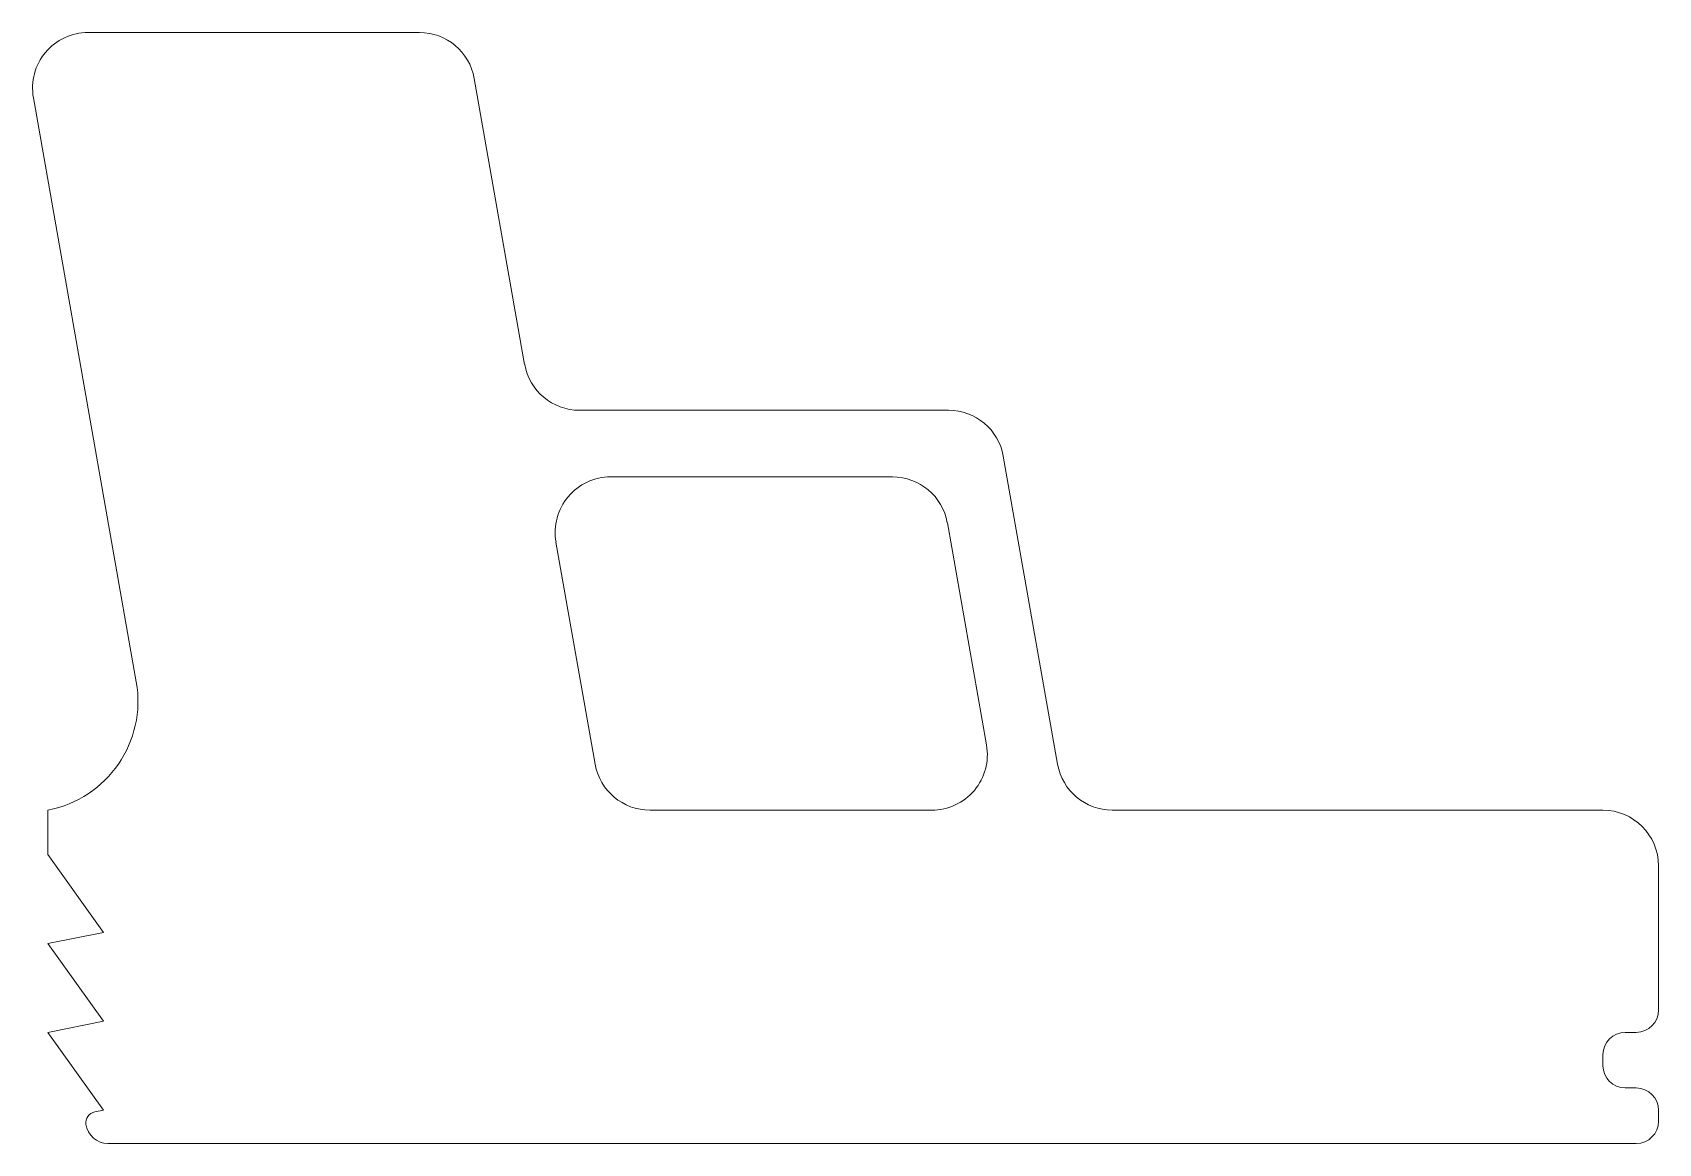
# Model space of a CAD drawing. Header units: millimetres. Extents: x -1 to 145, y -30 to 70.
import ezdxf

# ---------------------------------------------------------------- set-up
doc = ezdxf.new("R2010")
doc.units = ezdxf.units.MM

msp = doc.modelspace()

# ---------------------------------------------------------------- linework, layer by layer
at = {"color": 7, "linetype": 'Continuous', "lineweight": 15}
for p, q in [((3.62, 70), (33.46, 70)), ((38.39, 65.87), (42.92, 40.13)), ((7.96, 11.56), (-1.31, 64.13)), ((47.85, 36), (81.09, 36)), ((86.01, 31.87), (90.9, 4.13)), ((50.67, 30), (76.05, 30)), ((80.98, 25.87), (84.51, 5.87)), ((49.27, 4.13), (45.74, 24.13)), ((0, -4), (0, 0)), ((79.58, 0), (54.2, 0)), ((95.83, 0), (140, 0)), ((0, -4), (5, -11)), ((145, -5), (145, -18)), ((5, -11), (0, -12)), ((0, -12), (5, -19)), ((5, -19), (0, -20)), ((0, -20), (5, -27)), ((143, -20), (142, -20)), ((140, -22), (140, -23)), ((142, -25), (143, -25)), ((5, -27), (4.22, -27.16)), ((145, -27), (145, -28)), ((143, -30), (5.41, -30))]:
    msp.add_line(p, q, dxfattribs=at)
for centre, radius, start, end in [((3.62, 65), 5, 90, 190), ((33.46, 65), 5, 10, 90), ((47.85, 41), 5, 190, 270), ((81.09, 31), 5, 10, 90), ((50.67, 25), 5, 90, 190), ((76.05, 25), 5, 10, 90), ((-1.89, 9.82), 10, 280.8705, 10), ((79.58, 5), 5, 270, 10), ((54.2, 5), 5, 190, 270), ((95.83, 5), 5, 190, 270), ((140, -5), 5, 0, 90), ((143, -18), 2, 270, 0), ((142, -22), 2, 90, 180), ((142, -23), 2, 180, 270), ((143, -27), 2, 0, 90), ((4.42, -28.14), 1, 101.3099, 187.8069), ((5.41, -28), 2, 187.8069, 270), ((143, -28), 2, 270, 0)]:
    msp.add_arc(centre, radius, start, end, dxfattribs=at)

doc.saveas('drawing.dxf')
